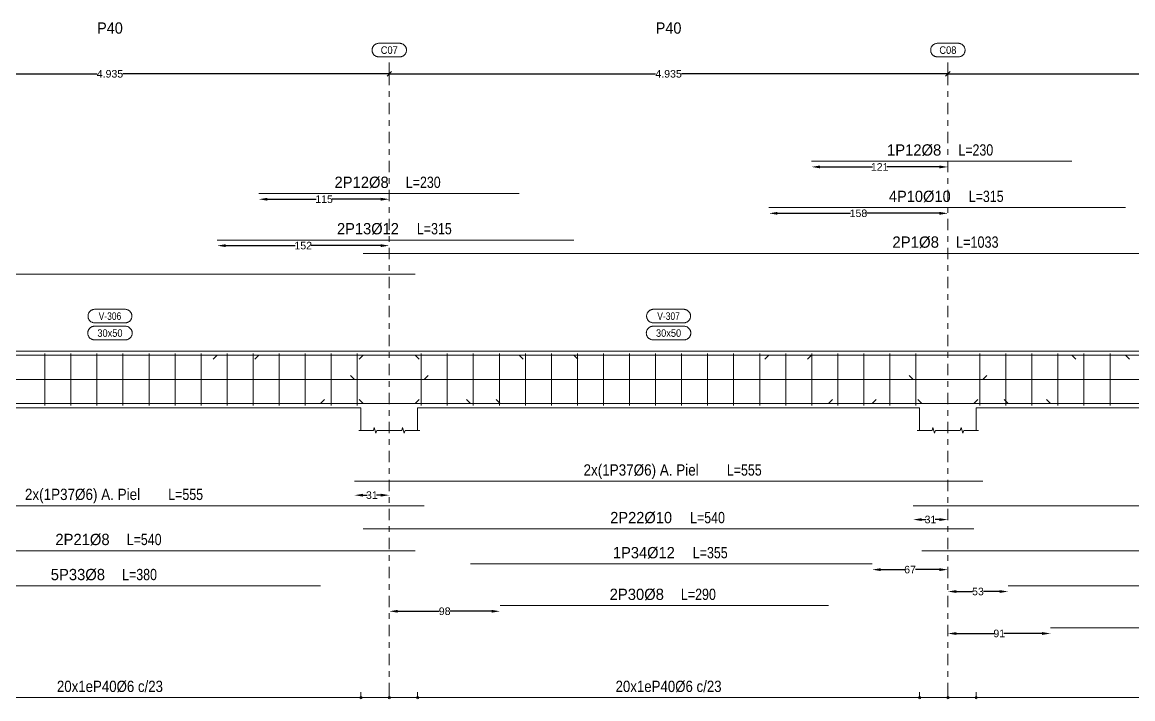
# Model space of a CAD drawing. Header units: millimetres. Extents: x 3 to 479, y -191 to 120.
# Drawn here: x 162.17 to 181.79, y 90.08 to 102.04 of the extents above; entities that cross this region are included whole.
import ezdxf
from ezdxf.enums import TextEntityAlignment as Align

# ---------------------------------------------------------------- set-up
doc = ezdxf.new("R2010")
doc.units = ezdxf.units.MM
doc.linetypes.add('CYPE_RAYAPUNTO', pattern=[0.4125, 0.2025, -0.105, 0, -0.105])
for name, color, linetype, lineweight in [('ALZ_ARM_LONG_ARM_TEXTOS', 3, 'Continuous', 9), ('ALZ_ARM_LONG_TXT_LONG', 3, 'Continuous', 9), ('ALZ_ARM_TRANS_TXT_EST', 3, 'Continuous', 9), ('ALZ_CONT_NUDOS', 122, 'Continuous', 9), ('ALZ_CONT_VIG_HORMIGON', 2, 'Continuous', 9), ('ALZ_COT_COT_ARM', 3, 'Continuous', 0), ('ALZ_COT_COT_EST', 3, 'Continuous', 0), ('ALZ_COT_COT_LIN_APOYOS', 2, 'CYPE_RAYAPUNTO', 0), ('ALZ_COT_LONGITUD_PROYECTADA', 122, 'Continuous', 0), ('ALZ_REF_COT_LIN_AUX_COTA', 2, 'CYPE_RAYAPUNTO', 9), ('ALZ_REF_REF_NOMBRE', 3, 'Continuous', 9), ('ALZ_REF_REF_REFERENCIA', 3, 'Continuous', 9), ('ALZ_REF_TEXTO_REF_NOMBRE', 3, 'Continuous', 9), ('ALZ_REF_TEXTO_REF_REFERENCIA', 3, 'Continuous', 9), ('ARM_LONGITUDINAL_Ø10', 103, 'Continuous', 9), ('ARM_LONGITUDINAL_Ø12', 171, 'Continuous', 9), ('ARM_LONGITUDINAL_Ø6', 151, 'Continuous', 9), ('ARM_LONGITUDINAL_Ø8', 32, 'Continuous', 9), ('ARM_TRANSVERSAL_Ø6', 151, 'Continuous', 9), ('SEC_REF_TXT_POSICIONES_ARM_ESTRIBOS', 1, 'Continuous', 9)]:
    doc.layers.add(name, color=color, linetype=linetype, lineweight=lineweight)
doc.styles.add('CYPETXT_0.2_romans', font='arial.ttf', dxfattribs={"height": 0.133333})
doc.styles.add('CYPETXT_romans', font='arial.ttf', dxfattribs={"height": 0.2})
doc.dimstyles.new('cype_arrow', dxfattribs={"dimtxt": 0.18, "dimasz": 0.15, "dimexe": 0.05, "dimexo": 0.05, "dimgap": 0, "dimtad": 0, "dimdec": 4, "dimzin": 0, "dimdsep": 46, "dimtxsty": 'CYPETXT_0.2_romans', "dimcen": 0.09, "dimadec": 0, "dimazin": 0, "dimtfac": 1, "dimtdec": 4, "dimtofl": 0, "dimtmove": 2, "dimatfit": 3, "dimfxl": 1, "dimtolj": 1, "dimtzin": 0, "dimarcsym": 0})
doc.dimstyles.new('cype_oblique', dxfattribs={"dimtxt": 0.18, "dimasz": 0.18, "dimexe": 0.05, "dimexo": 0.05, "dimgap": 0, "dimtad": 0, "dimdec": 4, "dimzin": 0, "dimdsep": 46, "dimtxsty": 'CYPETXT_0.2_romans', "dimblk": 'OBLIQUE', "dimtsz": 0.04, "dimcen": 0.09, "dimadec": 0, "dimazin": 0, "dimtfac": 1, "dimtdec": 4, "dimtofl": 0, "dimtmove": 2, "dimatfit": 3, "dimfxl": 1, "dimtolj": 1, "dimtzin": 0, "dimarcsym": 0})

# ---------------------------------------------------------------- blocks, each defined once
blk = doc.blocks.new('*D1242')
at = {"layer": 'ALZ_COT_LONGITUD_PROYECTADA', "color": 0, "lineweight": -2, "transparency": 16777216}
for p, q in [((158.744, 101.087), (158.824, 101.167)), ((158.784, 101.127), (163.49, 101.127)), ((168.654, 101.127), (163.947, 101.127)), ((168.614, 101.087), (168.694, 101.167))]:
    blk.add_line(p, q, dxfattribs=at)
at = {"layer": 'Defpoints', "color": 0, "transparency": 16777216}
for p in [(158.784, 101.127), (158.784, 101.127), (168.654, 101.127)]:
    blk.add_point(p, dxfattribs=at)
at = {"layer": 'ALZ_COT_LONGITUD_PROYECTADA', "color": 0, "transparency": 16777216, "insert": (163.719, 101.127), "char_height": 0.1333, "attachment_point": 5, "style": 'CYPETXT_0.2_romans'}
blk.add_mtext('\\A1;4.935', dxfattribs=at)
blk = doc.blocks.new('_OBLIQUE')
at = {"color": 0, "linetype": 'ByBlock', "lineweight": -2}
blk.add_line((-0.5, -0.5), (0.5, 0.5), dxfattribs=at)
blk = doc.blocks.new('*D1243')
at = {"layer": 'ALZ_COT_LONGITUD_PROYECTADA', "color": 0, "lineweight": -2, "transparency": 16777216}
for p, q in [((168.614, 101.087), (168.694, 101.167)), ((168.654, 101.127), (173.36, 101.127)), ((178.524, 101.127), (173.817, 101.127)), ((178.484, 101.087), (178.564, 101.167))]:
    blk.add_line(p, q, dxfattribs=at)
at = {"layer": 'Defpoints', "color": 0, "transparency": 16777216}
for p in [(168.654, 101.127), (168.654, 101.127), (178.524, 101.127)]:
    blk.add_point(p, dxfattribs=at)
at = {"layer": 'ALZ_COT_LONGITUD_PROYECTADA', "color": 0, "transparency": 16777216, "insert": (173.589, 101.127), "char_height": 0.1333, "attachment_point": 5, "style": 'CYPETXT_0.2_romans'}
blk.add_mtext('\\A1;4.935', dxfattribs=at)
blk = doc.blocks.new('*D1244')
at = {"layer": 'ALZ_COT_LONGITUD_PROYECTADA', "color": 0, "lineweight": -2, "transparency": 16777216}
for p, q in [((178.484, 101.087), (178.564, 101.167)), ((178.524, 101.127), (183.23, 101.127)), ((188.394, 101.127), (183.687, 101.127)), ((188.354, 101.087), (188.434, 101.167))]:
    blk.add_line(p, q, dxfattribs=at)
at = {"layer": 'Defpoints', "color": 0, "transparency": 16777216}
for p in [(178.524, 101.127), (178.524, 101.127), (188.394, 101.127)]:
    blk.add_point(p, dxfattribs=at)
at = {"layer": 'ALZ_COT_LONGITUD_PROYECTADA', "color": 0, "transparency": 16777216, "insert": (183.459, 101.127), "char_height": 0.1333, "attachment_point": 5, "style": 'CYPETXT_0.2_romans'}
blk.add_mtext('\\A1;4.935', dxfattribs=at)
blk = doc.blocks.new('*D1017')
at = {"layer": 'ALZ_COT_COT_ARM', "color": 0, "lineweight": -2, "transparency": 16777216}
for p, q in [((168.189, 93.68), (168.263, 93.68)), ((168.504, 93.68), (168.429, 93.68))]:
    blk.add_line(p, q, dxfattribs=at)
at = {"layer": 'ALZ_COT_COT_ARM', "color": 0, "transparency": 16777216}
for points in [[(168.189, 93.705), (168.189, 93.655), (168.039, 93.68)], [(168.504, 93.705), (168.504, 93.655), (168.654, 93.68)]]:
    blk.add_solid(points, dxfattribs=at)
at = {"layer": 'Defpoints', "color": 0, "transparency": 16777216}
for p in [(168.039, 93.68), (168.654, 93.68), (168.654, 93.68)]:
    blk.add_point(p, dxfattribs=at)
at = {"layer": 'ALZ_COT_COT_ARM', "color": 0, "transparency": 16777216, "insert": (168.346, 93.68), "char_height": 0.1333, "attachment_point": 5, "style": 'CYPETXT_0.2_romans'}
blk.add_mtext('\\A1;31', dxfattribs=at)
blk = doc.blocks.new('*D1018')
at = {"layer": 'ALZ_COT_COT_ARM', "color": 0, "lineweight": -2, "transparency": 16777216}
for p, q in [((178.059, 93.249), (178.133, 93.249)), ((178.374, 93.249), (178.299, 93.249))]:
    blk.add_line(p, q, dxfattribs=at)
at = {"layer": 'ALZ_COT_COT_ARM', "color": 0, "transparency": 16777216}
for points in [[(178.059, 93.274), (178.059, 93.224), (177.909, 93.249)], [(178.374, 93.274), (178.374, 93.224), (178.524, 93.249)]]:
    blk.add_solid(points, dxfattribs=at)
at = {"layer": 'Defpoints', "color": 0, "transparency": 16777216}
for p in [(177.909, 93.249), (178.524, 93.249), (178.524, 93.249)]:
    blk.add_point(p, dxfattribs=at)
at = {"layer": 'ALZ_COT_COT_ARM', "color": 0, "transparency": 16777216, "insert": (178.216, 93.249), "char_height": 0.1333, "attachment_point": 5, "style": 'CYPETXT_0.2_romans'}
blk.add_mtext('\\A1;31', dxfattribs=at)
blk = doc.blocks.new('*D1030')
at = {"layer": 'ALZ_COT_COT_ARM', "color": 0, "lineweight": -2, "transparency": 16777216}
for p, q in [((165.762, 98.091), (166.992, 98.091)), ((168.504, 98.091), (167.273, 98.091))]:
    blk.add_line(p, q, dxfattribs=at)
at = {"layer": 'ALZ_COT_COT_ARM', "color": 0, "transparency": 16777216}
for points in [[(165.762, 98.116), (165.762, 98.066), (165.612, 98.091)], [(168.504, 98.116), (168.504, 98.066), (168.654, 98.091)]]:
    blk.add_solid(points, dxfattribs=at)
at = {"layer": 'Defpoints', "color": 0, "transparency": 16777216}
for p in [(165.612, 98.091), (168.654, 98.091), (168.654, 98.091)]:
    blk.add_point(p, dxfattribs=at)
at = {"layer": 'ALZ_COT_COT_ARM', "color": 0, "transparency": 16777216, "insert": (167.133, 98.091), "char_height": 0.1333, "attachment_point": 5, "style": 'CYPETXT_0.2_romans'}
blk.add_mtext('\\A1;152', dxfattribs=at)
blk = doc.blocks.new('*D1031')
at = {"layer": 'ALZ_COT_COT_ARM', "color": 0, "lineweight": -2, "transparency": 16777216}
for p, q in [((166.5, 98.911), (167.36, 98.911)), ((168.504, 98.911), (167.643, 98.911))]:
    blk.add_line(p, q, dxfattribs=at)
at = {"layer": 'ALZ_COT_COT_ARM', "color": 0, "transparency": 16777216}
for points in [[(166.5, 98.936), (166.5, 98.886), (166.35, 98.911)], [(168.504, 98.936), (168.504, 98.886), (168.654, 98.911)]]:
    blk.add_solid(points, dxfattribs=at)
at = {"layer": 'Defpoints', "color": 0, "transparency": 16777216}
for p in [(166.35, 98.911), (168.654, 98.911), (168.654, 98.911)]:
    blk.add_point(p, dxfattribs=at)
at = {"layer": 'ALZ_COT_COT_ARM', "color": 0, "transparency": 16777216, "insert": (167.502, 98.911), "char_height": 0.1333, "attachment_point": 5, "style": 'CYPETXT_0.2_romans'}
blk.add_mtext('\\A1;115', dxfattribs=at)
blk = doc.blocks.new('*D1032')
at = {"layer": 'ALZ_COT_COT_ARM', "color": 0, "lineweight": -2, "transparency": 16777216}
for p, q in [((175.512, 98.662), (176.802, 98.662)), ((178.374, 98.662), (177.084, 98.662))]:
    blk.add_line(p, q, dxfattribs=at)
at = {"layer": 'ALZ_COT_COT_ARM', "color": 0, "transparency": 16777216}
for points in [[(175.512, 98.687), (175.512, 98.637), (175.362, 98.662)], [(178.374, 98.687), (178.374, 98.637), (178.524, 98.662)]]:
    blk.add_solid(points, dxfattribs=at)
at = {"layer": 'Defpoints', "color": 0, "transparency": 16777216}
for p in [(175.362, 98.662), (178.524, 98.662), (178.524, 98.662)]:
    blk.add_point(p, dxfattribs=at)
at = {"layer": 'ALZ_COT_COT_ARM', "color": 0, "transparency": 16777216, "insert": (176.943, 98.662), "char_height": 0.1333, "attachment_point": 5, "style": 'CYPETXT_0.2_romans'}
blk.add_mtext('\\A1;158', dxfattribs=at)
blk = doc.blocks.new('*D1033')
at = {"layer": 'ALZ_COT_COT_ARM', "color": 0, "lineweight": -2, "transparency": 16777216}
for p, q in [((176.263, 99.482), (177.19, 99.482)), ((178.374, 99.482), (177.446, 99.482))]:
    blk.add_line(p, q, dxfattribs=at)
at = {"layer": 'ALZ_COT_COT_ARM', "color": 0, "transparency": 16777216}
for points in [[(176.263, 99.507), (176.263, 99.457), (176.113, 99.482)], [(178.374, 99.507), (178.374, 99.457), (178.524, 99.482)]]:
    blk.add_solid(points, dxfattribs=at)
at = {"layer": 'Defpoints', "color": 0, "transparency": 16777216}
for p in [(176.113, 99.482), (178.524, 99.482), (178.524, 99.482)]:
    blk.add_point(p, dxfattribs=at)
at = {"layer": 'ALZ_COT_COT_ARM', "color": 0, "transparency": 16777216, "insert": (177.318, 99.482), "char_height": 0.1333, "attachment_point": 5, "style": 'CYPETXT_0.2_romans'}
blk.add_mtext('\\A1;121', dxfattribs=at)
blk = doc.blocks.new('*D1046')
at = {"layer": 'ALZ_COT_COT_ARM', "color": 0, "lineweight": -2, "transparency": 16777216}
for p, q in [((177.337, 92.364), (177.759, 92.364)), ((178.374, 92.364), (177.951, 92.364))]:
    blk.add_line(p, q, dxfattribs=at)
at = {"layer": 'ALZ_COT_COT_ARM', "color": 0, "transparency": 16777216}
for points in [[(177.337, 92.389), (177.337, 92.339), (177.187, 92.364)], [(178.374, 92.389), (178.374, 92.339), (178.524, 92.364)]]:
    blk.add_solid(points, dxfattribs=at)
at = {"layer": 'Defpoints', "color": 0, "transparency": 16777216}
for p in [(177.187, 92.364), (178.524, 92.364), (178.524, 92.364)]:
    blk.add_point(p, dxfattribs=at)
at = {"layer": 'ALZ_COT_COT_ARM', "color": 0, "transparency": 16777216, "insert": (177.855, 92.364), "char_height": 0.1333, "attachment_point": 5, "style": 'CYPETXT_0.2_romans'}
blk.add_mtext('\\A1;67', dxfattribs=at)
blk = doc.blocks.new('*D1047')
at = {"layer": 'ALZ_COT_COT_ARM', "color": 0, "lineweight": -2, "transparency": 16777216}
for p, q in [((168.804, 91.628), (169.537, 91.628)), ((170.462, 91.628), (169.728, 91.628))]:
    blk.add_line(p, q, dxfattribs=at)
at = {"layer": 'ALZ_COT_COT_ARM', "color": 0, "transparency": 16777216}
for points in [[(168.804, 91.653), (168.804, 91.603), (168.654, 91.628)], [(170.462, 91.653), (170.462, 91.603), (170.612, 91.628)]]:
    blk.add_solid(points, dxfattribs=at)
at = {"layer": 'Defpoints', "color": 0, "transparency": 16777216}
for p in [(168.654, 91.628), (170.612, 91.628), (170.612, 91.628)]:
    blk.add_point(p, dxfattribs=at)
at = {"layer": 'ALZ_COT_COT_ARM', "color": 0, "transparency": 16777216, "insert": (169.633, 91.628), "char_height": 0.1333, "attachment_point": 5, "style": 'CYPETXT_0.2_romans'}
blk.add_mtext('\\A1;98', dxfattribs=at)
blk = doc.blocks.new('*D1048')
at = {"layer": 'ALZ_COT_COT_ARM', "color": 0, "lineweight": -2, "transparency": 16777216}
for p, q in [((178.674, 91.977), (178.96, 91.977)), ((179.437, 91.977), (179.151, 91.977))]:
    blk.add_line(p, q, dxfattribs=at)
at = {"layer": 'ALZ_COT_COT_ARM', "color": 0, "transparency": 16777216}
for points in [[(178.674, 92.002), (178.674, 91.952), (178.524, 91.977)], [(179.437, 92.002), (179.437, 91.952), (179.587, 91.977)]]:
    blk.add_solid(points, dxfattribs=at)
at = {"layer": 'Defpoints', "color": 0, "transparency": 16777216}
for p in [(178.524, 91.977), (179.587, 91.977), (179.587, 91.977)]:
    blk.add_point(p, dxfattribs=at)
at = {"layer": 'ALZ_COT_COT_ARM', "color": 0, "transparency": 16777216, "insert": (179.055, 91.977), "char_height": 0.1333, "attachment_point": 5, "style": 'CYPETXT_0.2_romans'}
blk.add_mtext('\\A1;53', dxfattribs=at)
blk = doc.blocks.new('*D1049')
at = {"layer": 'ALZ_COT_COT_ARM', "color": 0, "lineweight": -2, "transparency": 16777216}
for p, q in [((178.674, 91.235), (179.349, 91.235)), ((180.189, 91.235), (179.514, 91.235))]:
    blk.add_line(p, q, dxfattribs=at)
at = {"layer": 'ALZ_COT_COT_ARM', "color": 0, "transparency": 16777216}
for points in [[(178.674, 91.26), (178.674, 91.21), (178.524, 91.235)], [(180.189, 91.26), (180.189, 91.21), (180.339, 91.235)]]:
    blk.add_solid(points, dxfattribs=at)
at = {"layer": 'Defpoints', "color": 0, "transparency": 16777216}
for p in [(178.524, 91.235), (180.339, 91.235), (180.339, 91.235)]:
    blk.add_point(p, dxfattribs=at)
at = {"layer": 'ALZ_COT_COT_ARM', "color": 0, "transparency": 16777216, "insert": (179.431, 91.235), "char_height": 0.1333, "attachment_point": 5, "style": 'CYPETXT_0.2_romans'}
blk.add_mtext('\\A1;91', dxfattribs=at)

msp = doc.modelspace()

# ---------------------------------------------------------------- linework, layer by layer
at = {"layer": 'ALZ_CONT_NUDOS'}
for p, q in [((168.15354, 95.22576), (168.15354, 94.82576)), ((169.15354, 95.22576), (169.15354, 94.82576)), ((178.02354, 95.22576), (178.02354, 94.82576)), ((179.02354, 95.22576), (179.02354, 94.82576))]:
    msp.add_line(p, q, dxfattribs=at)
for points in [[(168.15354, 96.22576), (169.15354, 96.22576)], [(178.02354, 96.22576), (179.02354, 96.22576)], [(168.11354, 94.82576), (168.37354, 94.82576), (168.38854, 94.87576), (168.41854, 94.77576), (168.43354, 94.82576), (168.69354, 94.82576)], [(168.61354, 94.82576), (168.87354, 94.82576), (168.88854, 94.87576), (168.91854, 94.77576), (168.93354, 94.82576), (169.19354, 94.82576)], [(177.98354, 94.82576), (178.24354, 94.82576), (178.25854, 94.87576), (178.28854, 94.77576), (178.30354, 94.82576), (178.56354, 94.82576)], [(178.48354, 94.82576), (178.74354, 94.82576), (178.75854, 94.87576), (178.78854, 94.77576), (178.80354, 94.82576), (179.06354, 94.82576)]]:
    msp.add_lwpolyline(points, dxfattribs=at)
at = {"layer": 'ALZ_CONT_VIG_HORMIGON'}
for p, q in [((159.28354, 96.22576), (168.15354, 96.22576)), ((169.15354, 96.22576), (178.02354, 96.22576)), ((179.02354, 96.22576), (187.89354, 96.22576)), ((159.28354, 95.22576), (168.15354, 95.22576)), ((169.15354, 95.22576), (178.02354, 95.22576)), ((179.02354, 95.22576), (187.89354, 95.22576))]:
    msp.add_line(p, q, dxfattribs=at)
at = {"layer": 'ALZ_COT_COT_EST'}
for p, q in [((168.15354, 90.10107), (168.15354, 90.20107)), ((168.65354, 90.10107), (168.65354, 90.20107)), ((169.15354, 90.10107), (169.15354, 90.20107)), ((178.02354, 90.10107), (178.02354, 90.20107)), ((178.52354, 90.10107), (178.52354, 90.20107)), ((179.02354, 90.10107), (179.02354, 90.20107))]:
    msp.add_line(p, q, dxfattribs=at)
for points in [[(159.28354, 90.10107), (168.15354, 90.10107), (168.15354, 90.20107)], [(168.15354, 90.10107), (168.65354, 90.10107), (168.65354, 90.20107)], [(168.65354, 90.10107), (169.15354, 90.10107), (169.15354, 90.20107)], [(169.15354, 90.10107), (178.02354, 90.10107), (178.02354, 90.20107)], [(178.02354, 90.10107), (178.52354, 90.10107), (178.52354, 90.20107)], [(178.52354, 90.10107), (179.02354, 90.10107), (179.02354, 90.20107)], [(179.02354, 90.10107), (187.89354, 90.10107), (187.89354, 90.20107)]]:
    msp.add_lwpolyline(points, dxfattribs=at)
for centre in [(168.15354, 90.10107), (168.15354, 90.10107), (168.65354, 90.10107), (168.65354, 90.10107), (169.15354, 90.10107), (169.15354, 90.10107), (178.02354, 90.10107), (178.02354, 90.10107), (178.52354, 90.10107), (178.52354, 90.10107), (179.02354, 90.10107), (179.02354, 90.10107)]:
    msp.add_circle(centre, 0.02, dxfattribs=at)
at = {"layer": 'ALZ_COT_COT_LIN_APOYOS'}
for p, q in [((168.65354, 101.12725), (168.65354, 90.10107)), ((178.52354, 101.12725), (178.52354, 90.10107))]:
    msp.add_line(p, q, dxfattribs=at)
at = {"layer": 'ALZ_REF_COT_LIN_AUX_COTA'}
for p, q in [((168.65354, 101.12725), (168.65354, 101.42725)), ((178.52354, 101.12725), (178.52354, 101.42725))]:
    msp.add_line(p, q, dxfattribs=at)
at = {"layer": 'ALZ_REF_REF_NOMBRE'}
for points in [[(163.98654, 96.96576), (163.99456, 96.96549), (164.00254, 96.96469), (164.01045, 96.96336), (164.01825, 96.9615), (164.02591, 96.95912), (164.03339, 96.95624), (164.04067, 96.95286), (164.0477, 96.94901), (164.05446, 96.94469), (164.06091, 96.93994), (164.06704, 96.93476), (164.0728, 96.92918), (164.07818, 96.92324), (164.08315, 96.91694), (164.08769, 96.91033), (164.09178, 96.90343), (164.09539, 96.89627), (164.09853, 96.88889), (164.10116, 96.88131), (164.10328, 96.87358), (164.10487, 96.86572), (164.10594, 96.85777), (164.10648, 96.84977), (164.10648, 96.84175), (164.10594, 96.83375), (164.10487, 96.8258), (164.10328, 96.81794), (164.10116, 96.81021), (164.09853, 96.80263), (164.09539, 96.79525), (164.09178, 96.78809), (164.08769, 96.78119), (164.08315, 96.77458), (164.07818, 96.76828), (164.0728, 96.76234), (164.06704, 96.75676), (164.06091, 96.75158), (164.05446, 96.74683), (164.0477, 96.74251), (164.04067, 96.73866), (164.03339, 96.73528), (164.02591, 96.7324), (164.01825, 96.73002), (164.01045, 96.72816), (164.00254, 96.72683), (163.99456, 96.72603), (163.98654, 96.72576), (163.45054, 96.72576), (163.44253, 96.72603), (163.43455, 96.72683), (163.42664, 96.72816), (163.41884, 96.73002), (163.41118, 96.7324), (163.4037, 96.73528), (163.39642, 96.73866), (163.38939, 96.74251), (163.38263, 96.74683), (163.37617, 96.75158), (163.37005, 96.75676), (163.36429, 96.76234), (163.35891, 96.76828), (163.35394, 96.77458), (163.3494, 96.78119), (163.34531, 96.78809), (163.34169, 96.79525), (163.33856, 96.80263), (163.33593, 96.81021), (163.33381, 96.81794), (163.33222, 96.8258), (163.33115, 96.83375), (163.33061, 96.84175), (163.33061, 96.84977), (163.33115, 96.85777), (163.33222, 96.86572), (163.33381, 96.87358), (163.33593, 96.88131), (163.33856, 96.88889), (163.34169, 96.89627), (163.34531, 96.90343), (163.3494, 96.91033), (163.35394, 96.91694), (163.35891, 96.92324), (163.36429, 96.92918), (163.37005, 96.93476), (163.37617, 96.93994), (163.38263, 96.94469), (163.38939, 96.94901), (163.39642, 96.95286), (163.4037, 96.95624), (163.41118, 96.95912), (163.41884, 96.9615), (163.42664, 96.96336), (163.43455, 96.96469), (163.44253, 96.96549), (163.45054, 96.96576), (163.98654, 96.96576)], [(173.85654, 96.96576), (173.86456, 96.96549), (173.87254, 96.96469), (173.88045, 96.96336), (173.88825, 96.9615), (173.89591, 96.95912), (173.90339, 96.95624), (173.91067, 96.95286), (173.9177, 96.94901), (173.92446, 96.94469), (173.93091, 96.93994), (173.93704, 96.93476), (173.9428, 96.92918), (173.94818, 96.92324), (173.95315, 96.91694), (173.95769, 96.91033), (173.96178, 96.90343), (173.96539, 96.89627), (173.96853, 96.88889), (173.97116, 96.88131), (173.97328, 96.87358), (173.97487, 96.86572), (173.97594, 96.85777), (173.97648, 96.84977), (173.97648, 96.84175), (173.97594, 96.83375), (173.97487, 96.8258), (173.97328, 96.81794), (173.97116, 96.81021), (173.96853, 96.80263), (173.96539, 96.79525), (173.96178, 96.78809), (173.95769, 96.78119), (173.95315, 96.77458), (173.94818, 96.76828), (173.9428, 96.76234), (173.93704, 96.75676), (173.93091, 96.75158), (173.92446, 96.74683), (173.9177, 96.74251), (173.91067, 96.73866), (173.90339, 96.73528), (173.89591, 96.7324), (173.88825, 96.73002), (173.88045, 96.72816), (173.87254, 96.72683), (173.86456, 96.72603), (173.85654, 96.72576), (173.32054, 96.72576), (173.31253, 96.72603), (173.30455, 96.72683), (173.29664, 96.72816), (173.28884, 96.73002), (173.28118, 96.7324), (173.2737, 96.73528), (173.26642, 96.73866), (173.25939, 96.74251), (173.25263, 96.74683), (173.24617, 96.75158), (173.24005, 96.75676), (173.23429, 96.76234), (173.22891, 96.76828), (173.22394, 96.77458), (173.2194, 96.78119), (173.21531, 96.78809), (173.21169, 96.79525), (173.20856, 96.80263), (173.20593, 96.81021), (173.20381, 96.81794), (173.20222, 96.8258), (173.20115, 96.83375), (173.20061, 96.84175), (173.20061, 96.84977), (173.20115, 96.85777), (173.20222, 96.86572), (173.20381, 96.87358), (173.20593, 96.88131), (173.20856, 96.88889), (173.21169, 96.89627), (173.21531, 96.90343), (173.2194, 96.91033), (173.22394, 96.91694), (173.22891, 96.92324), (173.23429, 96.92918), (173.24005, 96.93476), (173.24617, 96.93994), (173.25263, 96.94469), (173.25939, 96.94901), (173.26642, 96.95286), (173.2737, 96.95624), (173.28118, 96.95912), (173.28884, 96.9615), (173.29664, 96.96336), (173.30455, 96.96469), (173.31253, 96.96549), (173.32054, 96.96576), (173.85654, 96.96576)], [(163.99154, 96.66576), (163.99956, 96.66549), (164.00754, 96.66469), (164.01545, 96.66336), (164.02325, 96.6615), (164.03091, 96.65912), (164.03839, 96.65624), (164.04567, 96.65286), (164.0527, 96.64901), (164.05946, 96.64469), (164.06591, 96.63994), (164.07204, 96.63476), (164.0778, 96.62918), (164.08318, 96.62324), (164.08815, 96.61694), (164.09269, 96.61033), (164.09678, 96.60343), (164.10039, 96.59627), (164.10353, 96.58889), (164.10616, 96.58131), (164.10828, 96.57358), (164.10987, 96.56572), (164.11094, 96.55777), (164.11148, 96.54977), (164.11148, 96.54175), (164.11094, 96.53375), (164.10987, 96.5258), (164.10828, 96.51794), (164.10616, 96.51021), (164.10353, 96.50263), (164.10039, 96.49525), (164.09678, 96.48809), (164.09269, 96.48119), (164.08815, 96.47458), (164.08318, 96.46828), (164.0778, 96.46234), (164.07204, 96.45676), (164.06591, 96.45158), (164.05946, 96.44683), (164.0527, 96.44251), (164.04567, 96.43866), (164.03839, 96.43528), (164.03091, 96.4324), (164.02325, 96.43002), (164.01545, 96.42816), (164.00754, 96.42683), (163.99956, 96.42603), (163.99154, 96.42576), (163.44554, 96.42576), (163.43753, 96.42603), (163.42955, 96.42683), (163.42164, 96.42816), (163.41384, 96.43002), (163.40618, 96.4324), (163.3987, 96.43528), (163.39142, 96.43866), (163.38439, 96.44251), (163.37763, 96.44683), (163.37117, 96.45158), (163.36505, 96.45676), (163.35929, 96.46234), (163.35391, 96.46828), (163.34894, 96.47458), (163.3444, 96.48119), (163.34031, 96.48809), (163.33669, 96.49525), (163.33356, 96.50263), (163.33093, 96.51021), (163.32881, 96.51794), (163.32722, 96.5258), (163.32615, 96.53375), (163.32561, 96.54175), (163.32561, 96.54977), (163.32615, 96.55777), (163.32722, 96.56572), (163.32881, 96.57358), (163.33093, 96.58131), (163.33356, 96.58889), (163.33669, 96.59627), (163.34031, 96.60343), (163.3444, 96.61033), (163.34894, 96.61694), (163.35391, 96.62324), (163.35929, 96.62918), (163.36505, 96.63476), (163.37117, 96.63994), (163.37763, 96.64469), (163.38439, 96.64901), (163.39142, 96.65286), (163.3987, 96.65624), (163.40618, 96.65912), (163.41384, 96.6615), (163.42164, 96.66336), (163.42955, 96.66469), (163.43753, 96.66549), (163.44554, 96.66576), (163.99154, 96.66576)], [(173.86154, 96.66576), (173.86956, 96.66549), (173.87754, 96.66469), (173.88545, 96.66336), (173.89325, 96.6615), (173.90091, 96.65912), (173.90839, 96.65624), (173.91567, 96.65286), (173.9227, 96.64901), (173.92946, 96.64469), (173.93591, 96.63994), (173.94204, 96.63476), (173.9478, 96.62918), (173.95318, 96.62324), (173.95815, 96.61694), (173.96269, 96.61033), (173.96678, 96.60343), (173.97039, 96.59627), (173.97353, 96.58889), (173.97616, 96.58131), (173.97828, 96.57358), (173.97987, 96.56572), (173.98094, 96.55777), (173.98148, 96.54977), (173.98148, 96.54175), (173.98094, 96.53375), (173.97987, 96.5258), (173.97828, 96.51794), (173.97616, 96.51021), (173.97353, 96.50263), (173.97039, 96.49525), (173.96678, 96.48809), (173.96269, 96.48119), (173.95815, 96.47458), (173.95318, 96.46828), (173.9478, 96.46234), (173.94204, 96.45676), (173.93591, 96.45158), (173.92946, 96.44683), (173.9227, 96.44251), (173.91567, 96.43866), (173.90839, 96.43528), (173.90091, 96.4324), (173.89325, 96.43002), (173.88545, 96.42816), (173.87754, 96.42683), (173.86956, 96.42603), (173.86154, 96.42576), (173.31554, 96.42576), (173.30753, 96.42603), (173.29955, 96.42683), (173.29164, 96.42816), (173.28384, 96.43002), (173.27618, 96.4324), (173.2687, 96.43528), (173.26142, 96.43866), (173.25439, 96.44251), (173.24763, 96.44683), (173.24117, 96.45158), (173.23505, 96.45676), (173.22929, 96.46234), (173.22391, 96.46828), (173.21894, 96.47458), (173.2144, 96.48119), (173.21031, 96.48809), (173.20669, 96.49525), (173.20356, 96.50263), (173.20093, 96.51021), (173.19881, 96.51794), (173.19722, 96.5258), (173.19615, 96.53375), (173.19561, 96.54175), (173.19561, 96.54977), (173.19615, 96.55777), (173.19722, 96.56572), (173.19881, 96.57358), (173.20093, 96.58131), (173.20356, 96.58889), (173.20669, 96.59627), (173.21031, 96.60343), (173.2144, 96.61033), (173.21894, 96.61694), (173.22391, 96.62324), (173.22929, 96.62918), (173.23505, 96.63476), (173.24117, 96.63994), (173.24763, 96.64469), (173.25439, 96.64901), (173.26142, 96.65286), (173.2687, 96.65624), (173.27618, 96.65912), (173.28384, 96.6615), (173.29164, 96.66336), (173.29955, 96.66469), (173.30753, 96.66549), (173.31554, 96.66576), (173.86154, 96.66576)]]:
    msp.add_lwpolyline(points, close=True, dxfattribs=at)
at = {"layer": 'ALZ_REF_REF_REFERENCIA'}
for points in [[(168.83754, 101.66725), (168.84556, 101.66698), (168.85354, 101.66618), (168.86145, 101.66484), (168.86925, 101.66298), (168.87691, 101.66061), (168.88439, 101.65773), (168.89167, 101.65435), (168.8987, 101.6505), (168.90546, 101.64618), (168.91191, 101.64142), (168.91804, 101.63625), (168.9238, 101.63067), (168.92918, 101.62472), (168.93415, 101.61843), (168.93869, 101.61182), (168.94278, 101.60492), (168.94639, 101.59776), (168.94953, 101.59038), (168.95216, 101.5828), (168.95428, 101.57507), (168.95587, 101.56721), (168.95694, 101.55926), (168.95748, 101.55126), (168.95748, 101.54324), (168.95694, 101.53524), (168.95587, 101.52729), (168.95428, 101.51943), (168.95216, 101.51169), (168.94953, 101.50412), (168.94639, 101.49673), (168.94278, 101.48958), (168.93869, 101.48268), (168.93415, 101.47607), (168.92918, 101.46977), (168.9238, 101.46382), (168.91804, 101.45825), (168.91191, 101.45307), (168.90546, 101.44831), (168.8987, 101.444), (168.89167, 101.44014), (168.88439, 101.43677), (168.87691, 101.43389), (168.86925, 101.43151), (168.86145, 101.42965), (168.85354, 101.42832), (168.84556, 101.42752), (168.83754, 101.42725), (168.46954, 101.42725), (168.46153, 101.42752), (168.45355, 101.42832), (168.44564, 101.42965), (168.43784, 101.43151), (168.43018, 101.43389), (168.4227, 101.43677), (168.41542, 101.44014), (168.40839, 101.444), (168.40163, 101.44831), (168.39517, 101.45307), (168.38905, 101.45825), (168.38329, 101.46382), (168.37791, 101.46977), (168.37294, 101.47607), (168.3684, 101.48268), (168.36431, 101.48958), (168.36069, 101.49673), (168.35756, 101.50412), (168.35493, 101.51169), (168.35281, 101.51943), (168.35122, 101.52729), (168.35015, 101.53524), (168.34961, 101.54324), (168.34961, 101.55126), (168.35015, 101.55926), (168.35122, 101.56721), (168.35281, 101.57507), (168.35493, 101.5828), (168.35756, 101.59038), (168.36069, 101.59776), (168.36431, 101.60492), (168.3684, 101.61182), (168.37294, 101.61843), (168.37791, 101.62472), (168.38329, 101.63067), (168.38905, 101.63625), (168.39517, 101.64142), (168.40163, 101.64618), (168.40839, 101.6505), (168.41542, 101.65435), (168.4227, 101.65773), (168.43018, 101.66061), (168.43784, 101.66298), (168.44564, 101.66484), (168.45355, 101.66618), (168.46153, 101.66698), (168.46954, 101.66725), (168.83754, 101.66725)], [(178.70754, 101.66725), (178.71556, 101.66698), (178.72354, 101.66618), (178.73145, 101.66484), (178.73925, 101.66298), (178.74691, 101.66061), (178.75439, 101.65773), (178.76167, 101.65435), (178.7687, 101.6505), (178.77546, 101.64618), (178.78191, 101.64142), (178.78804, 101.63625), (178.7938, 101.63067), (178.79918, 101.62472), (178.80415, 101.61843), (178.80869, 101.61182), (178.81278, 101.60492), (178.81639, 101.59776), (178.81953, 101.59038), (178.82216, 101.5828), (178.82428, 101.57507), (178.82587, 101.56721), (178.82694, 101.55926), (178.82748, 101.55126), (178.82748, 101.54324), (178.82694, 101.53524), (178.82587, 101.52729), (178.82428, 101.51943), (178.82216, 101.51169), (178.81953, 101.50412), (178.81639, 101.49673), (178.81278, 101.48958), (178.80869, 101.48268), (178.80415, 101.47607), (178.79918, 101.46977), (178.7938, 101.46382), (178.78804, 101.45825), (178.78191, 101.45307), (178.77546, 101.44831), (178.7687, 101.444), (178.76167, 101.44014), (178.75439, 101.43677), (178.74691, 101.43389), (178.73925, 101.43151), (178.73145, 101.42965), (178.72354, 101.42832), (178.71556, 101.42752), (178.70754, 101.42725), (178.33954, 101.42725), (178.33153, 101.42752), (178.32355, 101.42832), (178.31564, 101.42965), (178.30784, 101.43151), (178.30018, 101.43389), (178.2927, 101.43677), (178.28542, 101.44014), (178.27839, 101.444), (178.27163, 101.44831), (178.26517, 101.45307), (178.25905, 101.45825), (178.25329, 101.46382), (178.24791, 101.46977), (178.24294, 101.47607), (178.2384, 101.48268), (178.23431, 101.48958), (178.23069, 101.49673), (178.22756, 101.50412), (178.22493, 101.51169), (178.22281, 101.51943), (178.22122, 101.52729), (178.22015, 101.53524), (178.21961, 101.54324), (178.21961, 101.55126), (178.22015, 101.55926), (178.22122, 101.56721), (178.22281, 101.57507), (178.22493, 101.5828), (178.22756, 101.59038), (178.23069, 101.59776), (178.23431, 101.60492), (178.2384, 101.61182), (178.24294, 101.61843), (178.24791, 101.62472), (178.25329, 101.63067), (178.25905, 101.63625), (178.26517, 101.64142), (178.27163, 101.64618), (178.27839, 101.6505), (178.28542, 101.65435), (178.2927, 101.65773), (178.30018, 101.66061), (178.30784, 101.66298), (178.31564, 101.66484), (178.32355, 101.66618), (178.33153, 101.66698), (178.33954, 101.66725), (178.70754, 101.66725)]]:
    msp.add_lwpolyline(points, close=True, dxfattribs=at)
at = {"layer": 'ARM_LONGITUDINAL_Ø10'}
for p, q in [((175.36206, 96.15376), (175.29134, 96.08305)), ((181.66206, 96.15376), (181.73277, 96.08305)), ((168.19354, 95.29776), (168.12283, 95.36847)), ((178.98354, 95.29776), (179.05425, 95.36847)), ((179.58706, 95.29776), (179.51634, 95.36847))]:
    msp.add_line(p, q, dxfattribs=at)
for points in [[(175.36206, 98.76221), (181.66206, 98.76221)], [(175.36206, 96.15376), (181.66206, 96.15376)], [(168.19354, 95.29776), (178.98354, 95.29776)], [(179.58706, 95.29776), (187.18706, 95.29776)], [(168.19354, 93.08415), (178.98354, 93.08415)], [(179.58706, 92.07742), (187.18706, 92.07742)]]:
    msp.add_lwpolyline(points, dxfattribs=at)
at = {"layer": 'ARM_LONGITUDINAL_Ø12'}
for p, q in [((165.61206, 96.15376), (165.54134, 96.08305)), ((171.91206, 96.15376), (171.98277, 96.08305)), ((170.08706, 95.29776), (170.01634, 95.36847)), ((177.18706, 95.29776), (177.25777, 95.36847)), ((180.33884, 95.29776), (180.26813, 95.36847))]:
    msp.add_line(p, q, dxfattribs=at)
for points in [[(165.61206, 98.19051), (171.91206, 98.19051)], [(165.61206, 96.15376), (171.91206, 96.15376)], [(170.08706, 95.29776), (177.18706, 95.29776)], [(180.33884, 95.29776), (186.43884, 95.29776)], [(170.08706, 92.46415), (177.18706, 92.46415)], [(180.33884, 91.33471), (186.43884, 91.33471)]]:
    msp.add_lwpolyline(points, dxfattribs=at)
at = {"layer": 'ARM_LONGITUDINAL_Ø6'}
for p, q in [((168.03854, 95.72576), (167.96783, 95.79647)), ((169.26854, 95.72576), (169.33925, 95.79647)), ((177.90854, 95.72576), (177.83783, 95.79647)), ((179.13854, 95.72576), (179.20925, 95.79647))]:
    msp.add_line(p, q, dxfattribs=at)
for points in [[(158.16854, 95.72576), (169.26854, 95.72576)], [(168.03854, 95.72576), (179.13854, 95.72576)], [(177.90854, 95.72576), (189.00854, 95.72576)], [(168.03854, 93.92576), (179.13854, 93.92576)], [(158.16854, 93.4946), (169.26854, 93.4946)], [(177.90854, 93.4946), (189.00854, 93.4946)]]:
    msp.add_lwpolyline(points, dxfattribs=at)
at = {"layer": 'ARM_LONGITUDINAL_Ø8'}
for p, q in [((166.3498, 96.15376), (166.27909, 96.08305)), ((168.19354, 96.15376), (168.12283, 96.08305)), ((169.11354, 96.15376), (169.18425, 96.08305)), ((170.9498, 96.15376), (171.02051, 96.08305)), ((176.11257, 96.15376), (176.04186, 96.08305)), ((180.71257, 96.15376), (180.78328, 96.08305)), ((167.43706, 95.29776), (167.50777, 95.36847)), ((169.11354, 95.29776), (169.18425, 95.36847)), ((170.61206, 95.29776), (170.54134, 95.36847)), ((176.41206, 95.29776), (176.48277, 95.36847)), ((178.06354, 95.29776), (177.99283, 95.36847))]:
    msp.add_line(p, q, dxfattribs=at)
for points in [[(176.11257, 99.58221), (180.71257, 99.58221)], [(166.3498, 99.01051), (170.9498, 99.01051)], [(168.19354, 97.95348), (188.85354, 97.95348)], [(148.45354, 97.58576), (169.11354, 97.58576)], [(148.45354, 96.15376), (169.11354, 96.15376)], [(166.3498, 96.15376), (170.9498, 96.15376)], [(168.19354, 96.15376), (188.85354, 96.15376)], [(176.11257, 96.15376), (180.71257, 96.15376)], [(158.32354, 95.29776), (169.11354, 95.29776)], [(159.83706, 95.29776), (167.43706, 95.29776)], [(170.61206, 95.29776), (176.41206, 95.29776)], [(178.06354, 95.29776), (188.85354, 95.29776)], [(158.32354, 92.69742), (169.11354, 92.69742)], [(178.06354, 92.69742), (188.85354, 92.69742)], [(159.83706, 92.07742), (167.43706, 92.07742)], [(170.61206, 91.72755), (176.41206, 91.72755)]]:
    msp.add_lwpolyline(points, dxfattribs=at)
at = {"layer": 'ARM_TRANSVERSAL_Ø6'}
for p, q in [((162.56854, 96.18576), (162.56854, 95.26576)), ((163.02854, 96.18576), (163.02854, 95.26576)), ((163.48854, 96.18576), (163.48854, 95.26576)), ((163.94854, 96.18576), (163.94854, 95.26576)), ((164.40854, 96.18576), (164.40854, 95.26576)), ((164.86854, 96.18576), (164.86854, 95.26576)), ((165.32854, 96.18576), (165.32854, 95.26576)), ((165.78854, 96.18576), (165.78854, 95.26576)), ((166.24854, 96.18576), (166.24854, 95.26576)), ((166.70854, 96.18576), (166.70854, 95.26576)), ((167.16854, 96.18576), (167.16854, 95.26576)), ((167.62854, 96.18576), (167.62854, 95.26576)), ((168.08854, 96.18576), (168.08854, 95.26576)), ((169.21854, 96.18576), (169.21854, 95.26576)), ((169.67854, 96.18576), (169.67854, 95.26576)), ((170.13854, 96.18576), (170.13854, 95.26576)), ((170.59854, 96.18576), (170.59854, 95.26576)), ((171.05854, 96.18576), (171.05854, 95.26576)), ((171.51854, 96.18576), (171.51854, 95.26576)), ((171.97854, 96.18576), (171.97854, 95.26576)), ((172.43854, 96.18576), (172.43854, 95.26576)), ((172.89854, 96.18576), (172.89854, 95.26576)), ((173.35854, 96.18576), (173.35854, 95.26576)), ((173.81854, 96.18576), (173.81854, 95.26576)), ((174.27854, 96.18576), (174.27854, 95.26576)), ((174.73854, 96.18576), (174.73854, 95.26576)), ((175.19854, 96.18576), (175.19854, 95.26576)), ((175.65854, 96.18576), (175.65854, 95.26576)), ((176.11854, 96.18576), (176.11854, 95.26576)), ((176.57854, 96.18576), (176.57854, 95.26576)), ((177.03854, 96.18576), (177.03854, 95.26576)), ((177.49854, 96.18576), (177.49854, 95.26576)), ((177.95854, 96.18576), (177.95854, 95.26576)), ((179.08854, 96.18576), (179.08854, 95.26576)), ((179.54854, 96.18576), (179.54854, 95.26576)), ((180.00854, 96.18576), (180.00854, 95.26576)), ((180.46854, 96.18576), (180.46854, 95.26576)), ((180.92854, 96.18576), (180.92854, 95.26576)), ((181.38854, 96.18576), (181.38854, 95.26576))]:
    msp.add_line(p, q, dxfattribs=at)

# ---------------------------------------------------------------- texts
at = {"layer": 'ALZ_ARM_LONG_ARM_TEXTOS', "style": 'CYPETXT_romans'}
for s, width, p in [('1P12%%c8', 0.935124, (177.92757, 99.68221)), ('2P12%%c8', 0.935124, (168.1648, 99.11051)), ('4P10%%c10', 0.92633, (178.02706, 98.86221)), ('2P13%%c12', 0.92633, (168.27706, 98.29051)), ('2P1%%c8', 0.947337, (177.95454, 98.05348)), ('2x(1P37%%c6) A. Piel', 0.851134, (173.10354, 94.02576)), ('2x(1P37%%c6) A. Piel', 0.851134, (163.23354, 93.5946)), ('2P22%%c10', 0.92633, (173.10354, 93.18415)), ('2P21%%c8', 0.935124, (163.23354, 92.79742)), ('1P34%%c12', 0.92633, (173.15206, 92.56415)), ('5P33%%c8', 0.935124, (163.15206, 92.17742)), ('2P30%%c8', 0.935124, (173.02706, 91.82755))]:
    msp.add_text(s, height=0.2, dxfattribs=dict(at, width=width)).set_placement(p, align=Align.CENTER)
at = {"layer": 'ALZ_ARM_LONG_TXT_LONG', "style": 'CYPETXT_romans'}
for s, width, p in [(' L=230', 0.785606, (178.98607, 99.68221)), (' L=230', 0.785606, (169.2233, 99.11051)), (' L=315', 0.785606, (179.16956, 98.86221)), (' L=315', 0.785606, (169.41956, 98.29051)), (' L=1033', 0.797733, (179.01304, 98.05348)), (' L=555', 0.785606, (174.89554, 94.02576)), (' L=555', 0.785606, (165.02554, 93.5946)), (' L=540', 0.785606, (174.24604, 93.18415)), (' L=540', 0.785606, (164.29204, 92.79742)), (' L=355', 0.785606, (174.29456, 92.56415)), (' L=380', 0.785606, (164.21056, 92.17742)), (' L=290', 0.785606, (174.08556, 91.82755))]:
    msp.add_text(s, height=0.2, dxfattribs=dict(at, width=width)).set_placement(p, align=Align.CENTER)
at = {"layer": 'ALZ_ARM_TRANS_TXT_EST', "style": 'CYPETXT_romans', "width": 0.837616}
for p in [(163.71854, 90.20107), (173.58854, 90.20107)]:
    msp.add_text('20x1eP40%%c6 c/23', height=0.2, dxfattribs=at).set_placement(p, align=Align.CENTER)
at = {"layer": 'ALZ_REF_TEXTO_REF_NOMBRE', "style": 'CYPETXT_romans'}
for s, width, p in [('V-306', 0.803518, (163.71854, 96.84576)), ('V-307', 0.803518, (173.58854, 96.84576)), ('30x50', 0.876123, (163.71854, 96.54576)), ('30x50', 0.876123, (173.58854, 96.54576))]:
    msp.add_text(s, height=0.133333, dxfattribs=dict(at, width=width)).set_placement(p, align=Align.MIDDLE_CENTER)
at = {"layer": 'ALZ_REF_TEXTO_REF_REFERENCIA', "style": 'CYPETXT_romans', "width": 0.8832}
for s, p in [('C07', (168.65354, 101.54725)), ('C08', (178.52354, 101.54725))]:
    msp.add_text(s, height=0.133333, dxfattribs=at).set_placement(p, align=Align.MIDDLE_CENTER)
at = {"layer": 'SEC_REF_TXT_POSICIONES_ARM_ESTRIBOS', "style": 'CYPETXT_romans', "width": 0.91451}
for p in [(163.71854, 101.93725), (173.58854, 101.93725)]:
    msp.add_text('P40', height=0.2, dxfattribs=at).set_placement(p, align=Align.MIDDLE_CENTER)

# ---------------------------------------------------------------- dimensions: what is measured, and where the dimension line sits
at = {"layer": 'ALZ_COT_COT_ARM'}
for p1, p2, text, picture, middle in [((176.11257, 99.48221), (178.52354, 99.48221), '121', '*D1033', (177.31806, 99.48221)), ((166.3498, 98.91051), (168.65354, 98.91051), '115', '*D1031', (167.50167, 98.91051)), ((175.36206, 98.66221), (178.52354, 98.66221), '158', '*D1032', (176.9428, 98.66221)), ((165.61206, 98.09051), (168.65354, 98.09051), '152', '*D1030', (167.1328, 98.09051)), ((168.03854, 93.67976), (168.65354, 93.67976), '31', '*D1017', (168.34604, 93.67976)), ((177.90854, 93.2486), (178.52354, 93.2486), '31', '*D1018', (178.21604, 93.2486)), ((177.18706, 92.36415), (178.52354, 92.36415), '67', '*D1046', (177.8553, 92.36415)), ((178.52354, 91.97742), (179.58706, 91.97742), '53', '*D1048', (179.0553, 91.97742)), ((168.65354, 91.62755), (170.61206, 91.62755), '98', '*D1047', (169.6328, 91.62755)), ((178.52354, 91.23471), (180.33884, 91.23471), '91', '*D1049', (179.43119, 91.23471))]:
    dim = msp.add_aligned_dim(p1=p1, p2=p2, distance=0, text=text, dimstyle='cype_arrow', override={"dimexe": 0, "dimexo": 0}, dxfattribs=at)
    dim.commit()
    dim.dimension.update_dxf_attribs({"geometry": picture, "text_midpoint": middle})
at = {"layer": 'ALZ_COT_LONGITUD_PROYECTADA'}
for p1, p2, picture, middle in [((168.65354, 101.12725), (158.78354, 101.12725), '*D1242', (163.71854, 101.12725)), ((178.52354, 101.12725), (168.65354, 101.12725), '*D1243', (173.58854, 101.12725)), ((188.39354, 101.12725), (178.52354, 101.12725), '*D1244', (183.45854, 101.12725))]:
    dim = msp.add_aligned_dim(p1=p1, p2=p2, distance=0, text='4.935', dimstyle='cype_oblique', override={"dimexe": 0, "dimexo": 0}, dxfattribs=at)
    dim.commit()
    dim.dimension.update_dxf_attribs({"geometry": picture, "text_midpoint": middle})

doc.saveas('drawing.dxf')
